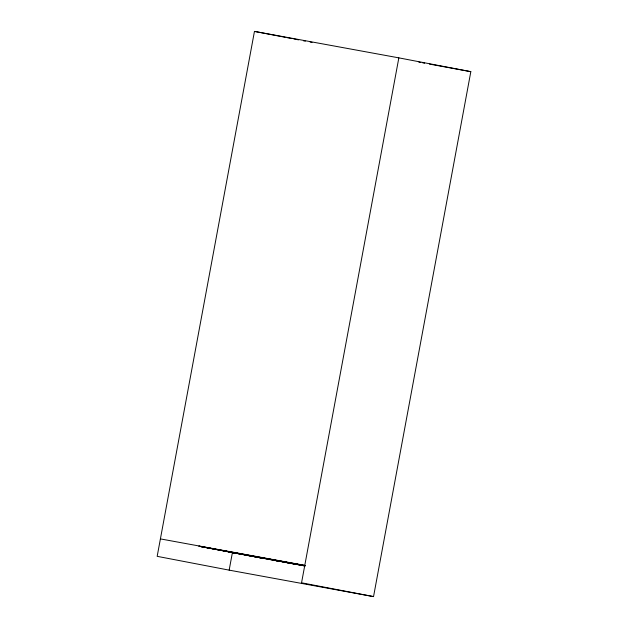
<?xml version="1.0" encoding="UTF-8"?>
<svg xmlns="http://www.w3.org/2000/svg" width="628" height="628" viewBox="0 0 628 628"><rect width="100%" height="100%" fill="white"/><g stroke="black" fill="none" stroke-linecap="round" stroke-linejoin="round"><path stroke-width="0.94" d="M254.458 31.4L157.173 556.337L229.157 570.138L373.542 596.6L470.827 71.663L398.843 57.862L254.458 31.4L285.175 37.288M229.157 570.138L232.368 552.797M398.843 57.862L301.55 582.8L373.542 596.6M249.512 555.764L247.534 555.411M293.771 563.842L291.266 563.457M238.719 553.77L233.286 552.766M264.859 558.567L277.238 560.883M258.673 557.452L263.006 558.229M259.537 557.656L260.683 557.86L225.837 551.18M278.063 561.04L279.939 561.369L275.998 560.608L280.669 561.479M281.485 561.636L290.583 563.332M418.852 62.141L420.776 62.486M422.699 62.839L424.63 63.193M429.442 64.08L470.827 71.663M160.399 538.895L304.784 565.357M305.184 565.632L198.848 546.14L256.514 557.091M200.583 546.548L199.641 546.376L237.227 553.527L229.856 552.169M200.984 546.627L207.075 547.742M207.366 547.797L212.547 548.746M213.018 548.833L221.472 550.379M221.731 550.426L226.355 551.274M226.598 551.321L231.92 552.295M232.281 552.365L269.553 559.187M270.024 559.281L276.964 560.553M277.435 560.639L281.43 561.369M281.619 561.401L286.721 562.335M287.098 562.413L294.069 563.685M294.304 563.732L303.136 565.349M303.371 565.388L305.114 565.71M290.921 563.332L284.225 562.084M304.988 565.954L239.975 554.006M304.172 565.804L269.286 559.14M257.221 557.185L258.846 557.531M254.387 556.651L259.811 557.648L259.183 557.531M287.098 37.656L291.894 38.575M293.81 38.944L298.614 39.862M303.41 40.781L305.334 41.15M310.13 42.068L312.053 42.437M293.3 563.544L304.792 565.663M276.226 560.412L304.98 565.844M238.083 553.645L238.711 553.77M292.413 563.661L291.824 563.559L292.405 563.654"/></g></svg>
